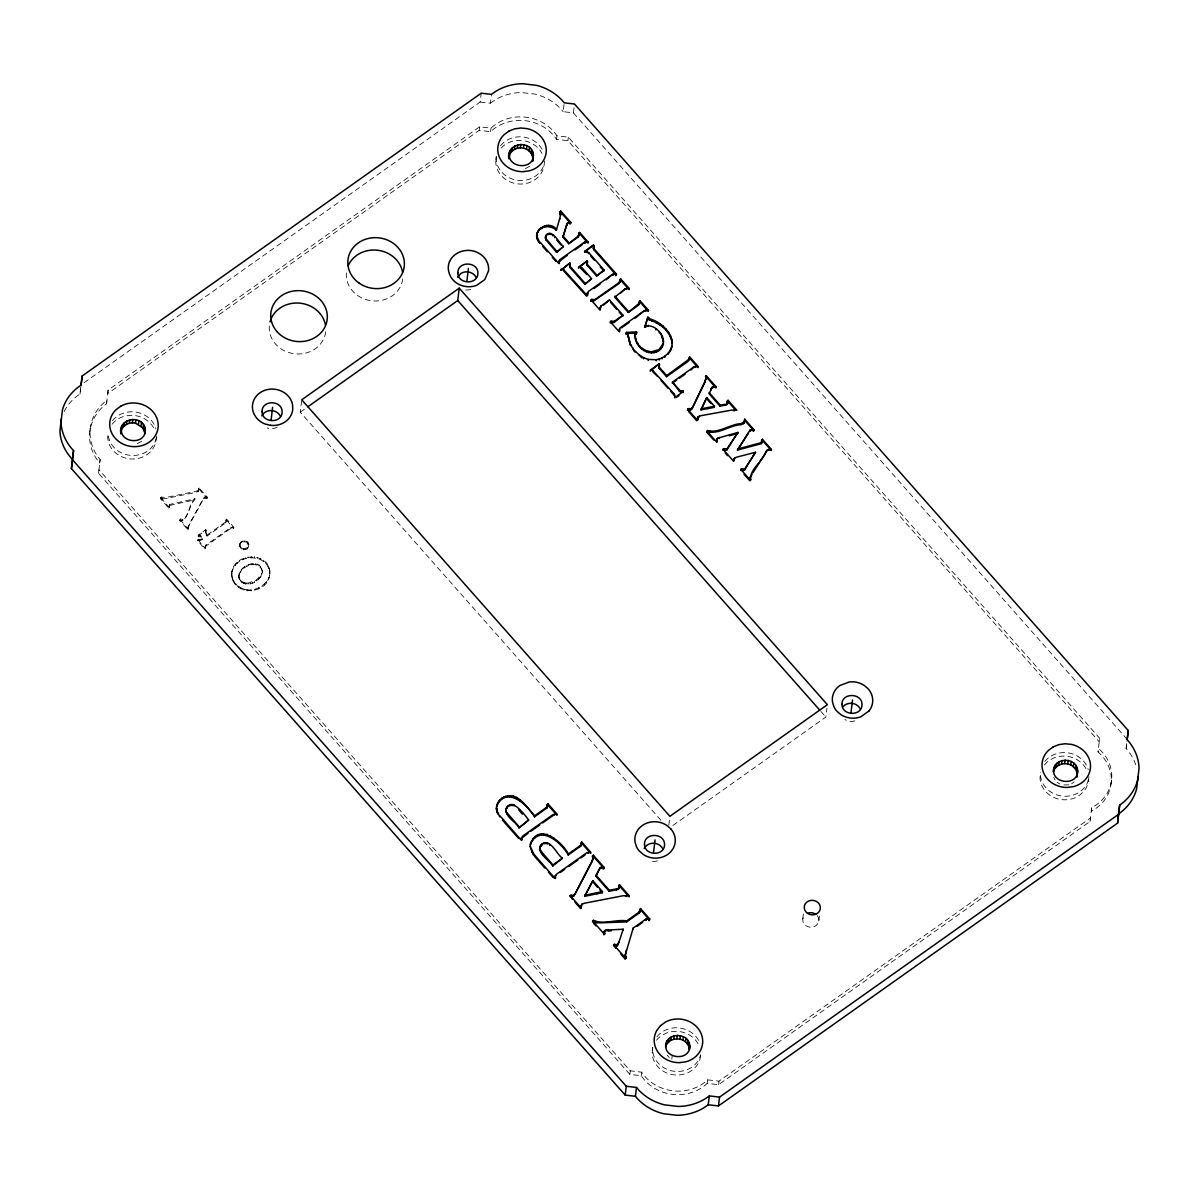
<?xml version="1.0" encoding="UTF-8"?>
<svg xmlns="http://www.w3.org/2000/svg" width="1199" height="1199" viewBox="0 0 1199 1199"><rect width="100%" height="100%" fill="white"/><g stroke="black" fill="none" stroke-linecap="round" stroke-linejoin="round"><path stroke-width="0.75" stroke-dasharray="5 3.75" d="M64.117 411.557A49.579 44.528 6.9 0 1 80.018 394.036L81.067 384.849M98.543 473.275L98.962 469.738L630.284 1070.857L641.66 1072.176A41.515 37.274 6.9 0 0 707.635 1079.849L719.01 1081.168L1090.476 817.928L1090.056 821.465L718.576 1084.705L707.2 1083.386A41.515 37.274 6.9 0 1 641.24 1075.713L629.865 1074.394L98.543 473.275L100.146 459.532A47.885 43.014 6.9 0 1 106.966 400.271L106.531 403.808A47.885 43.014 6.9 0 0 99.712 463.054L100.146 459.532M106.531 403.808L108.135 390.065L479.615 126.809L490.991 128.143A41.515 37.274 6.9 0 1 556.95 135.802L568.326 137.121L1099.648 738.239L1098.044 751.998A41.515 37.274 6.9 0 1 1091.225 811.243L1091.66 807.706A41.515 37.274 6.9 0 0 1098.479 748.461L1098.044 751.998M1090.056 821.465L1091.66 807.706M1135.768 764.842A51.122 45.907 6.9 0 0 1126.131 748.566L1126.97 741.207M80.018 394.036L80.663 388.731M89.835 431.895L90.255 428.358M108.135 390.065L107.715 393.602L479.18 130.346L490.556 131.68A41.515 37.274 6.9 0 1 556.531 139.339L567.891 140.658L1099.228 741.776L1099.648 738.239M156.574 436.031L156.155 439.568A24.295 21.807 6.9 0 1 129.942 458.902A24.295 21.807 6.9 0 1 107.805 434.787M160.426 498.664L161.221 497.12L166.151 497.435L195.962 491.32L198.674 490.211L199.139 488.023L207.247 497.18L207.112 498.244L204.624 498.125L202.796 500.253L189.307 524.817L187.988 527.62L188.513 529.194L187.823 529.673L179.775 520.561L180.584 519.017C189.112 521.835 188.783 501.242 194.927 498.739L169.629 504.449L168.774 508.106L160.426 498.664L161.221 497.12M198.464 488.503L198.554 491.275L195.827 492.384L166.032 498.499L162.674 498.994L162.06 497.705M162.674 498.994L162.809 497.93M168.774 508.106L169.584 506.577M169.449 507.627L169.284 504.824M169.029 506.353L169.629 504.449M179.775 520.561L180.584 519.017M194.927 498.739L194.808 499.803C191.495 501.062 185.156 524.023 181.873 519.677M182.293 520.741L182.428 519.677M182.788 520.531L182.907 519.467M187.823 529.673L189.427 523.753L202.916 499.204L204.759 497.075L207.247 497.18M187.988 527.62L188.108 526.556M188.063 528.324L188.183 527.26M188.513 529.194L188.633 528.13M198.12 491.71L198.255 490.646M198.554 491.275L198.854 489.717M198.33 489.552L199.139 488.023M197.61 540.734L202.166 539.535L200.758 536.927L198.614 536.792L198.195 535.114L205.883 529.658L205.643 532.596L207.112 536.043L225.427 523.064L226.686 519.167L233.865 527.305L233.056 528.849L230.403 528.684L205.898 546.055L204.804 548.872L197.61 540.734L198.42 539.205L199.828 539.775L202.301 538.471L200.892 535.863L198.195 535.114M198.285 540.254L198.42 539.205M198.614 536.792L198.734 535.743M204.07 498.394L204.205 497.33M199.993 536.493L200.113 535.428M204.624 498.125L204.759 497.075M199.708 540.839L199.828 539.775M205.209 498.095L205.329 497.03M200.758 536.927L200.892 535.863M201.162 537.527L201.282 536.478M200.922 540.419L201.042 539.37M206.438 498.724L206.558 497.66M202.166 539.535L202.301 538.471M198.06 536.178L205.883 529.658M205.643 532.596L206.438 530.288M205.973 533.855L205.778 531.532M204.804 548.872L206.033 544.99L230.538 527.635L233.865 527.305M205.149 547.029L205.509 545.47M205.479 548.393L205.599 547.329M205.898 546.055L206.033 544.99M207.112 536.043L206.108 532.806M225.427 523.064L226.311 521.025M226.176 522.075L225.997 519.647M225.877 520.711L226.686 519.167M230.403 528.684L230.538 527.635M231.647 528.264L231.767 527.2M233.056 528.849L233.191 527.785M231.722 574.066L231.857 573.002C230.013 595.543 266.718 596.293 269.61 575.28L269.475 576.344C274.436 550.386 229.579 551.105 231.767 576.075M232.126 571.039L232.007 572.103C236.188 552.589 269.91 552.964 269.76 574.351L269.88 573.287M232.591 570.169L232.711 569.105M232.096 578.113L231.887 575.01M233.715 567.801L233.835 566.752M232.636 579.821L232.231 577.064M235.259 565.598L235.394 564.534M233.415 581.5L232.756 578.757M237.222 563.545L237.342 562.481M239.8 545.185C239.41 538.591 250.621 539.895 248.703 546.234C247.279 553.024 236.743 548.543 240.429 542.652M239.95 546.759L239.92 544.121M235.753 584.827L233.55 580.436M240.774 548.183L240.085 545.695M240.295 543.702L241.539 541.483M239.605 561.642L239.725 560.577M241.404 542.548L243.082 540.764M238.871 576.209L238.991 575.145L238.961 578.023C243.232 590.133 262.116 582.204 262.401 571.458L262.266 572.523C262.521 556.336 236.353 564.894 238.961 578.023M239.425 573.227L239.29 574.276C242.243 565.403 258.429 559.588 262.176 570.694L262.311 569.63M242.123 549.247L240.909 547.134M238.211 587.165L235.888 583.763M240.115 572.493L240.235 571.443M239.56 579.731L239.081 576.959M242.947 541.828L244.701 541.723L244.836 540.674M241.284 570.799L241.404 569.75M243.802 549.741L243.937 548.677L247.234 547.838L248.837 545.17M240.669 581.335L239.68 578.667M243.607 559.333L243.742 558.269M242.798 569.21L242.932 568.146M245.54 549.637L245.675 548.572M248.703 546.234L246.514 541.154M240.924 588.964L241.059 587.915L238.331 586.116M242.198 582.699L240.804 580.271M245.735 558.494L245.87 557.445M244.686 567.697L244.806 566.647M247.099 548.902L247.234 547.838M247.728 543.267L247.863 542.203M243.937 583.613L244.071 582.564L242.318 581.635M248.208 547.733L248.343 546.669M248.553 544.661L248.673 543.597M243.907 590.223L244.041 589.159L241.059 587.915M246.754 566.408L246.874 565.343M247.953 557.865L248.088 556.816M245.885 584.123L246.02 583.059L244.071 582.564M248.837 565.448L248.972 564.384M251.086 557.445L251.205 556.381M247.174 590.912L247.294 589.848C256.166 590.762 265.459 585.457 269.011 577.259L268.891 578.308M248.058 584.198L248.193 583.134L256.706 579.866L261.967 573.377L261.832 574.441M250.951 564.819L251.071 563.755M250.171 583.913L250.306 582.849M253.079 564.519L253.199 563.455M254.308 557.565L254.428 556.501M250.966 591.002L251.086 589.938M252.3 583.269L252.419 582.204M255.267 564.594L255.387 563.53M254.428 582.279L254.563 581.215M257.56 558.239L257.695 557.175M257.215 565.089L257.35 564.025M254.713 590.328L254.832 589.264M256.571 580.93L256.706 579.866M258.954 566.003L259.074 564.954M260.558 559.483L260.678 558.419M258.399 579.462L258.534 578.398M260.453 567.352L260.573 566.303M258.414 588.889L258.549 587.825M259.883 577.888L260.018 576.824M261.577 568.985L261.697 567.921M261.037 576.209L261.157 575.16M263.27 561.267L263.405 560.203M262.086 586.686L262.206 585.622M265.728 563.62L265.848 562.556M264.26 584.902L264.394 583.853M268.036 566.872L268.171 565.823M266.208 582.819L266.343 581.755M268.831 568.581L268.966 567.532M267.797 580.556L267.932 579.507M269.4 570.349L269.52 569.285M269.73 572.358L269.85 571.294M660.964 820.266L300.245 412.171L301.743 399.792M84.125 382.691L480.155 102.035L481.234 93.192M479.18 130.346L479.615 126.809M480.155 102.035L490.391 103.219L491.47 94.376M490.556 131.68L490.991 128.143M495.846 159.797L496.281 156.26M544.616 161.041L544.196 164.578A24.295 21.807 6.9 0 1 535.668 179.236L530.348 182.203A24.295 21.807 6.9 0 1 504.899 178.921A24.295 21.807 6.9 0 1 496.326 156.979M556.531 139.339L556.95 135.802M1127.18 739.378L573.422 112.871L563.185 111.687L564.249 102.844M567.891 140.658L568.326 137.121M573.422 112.871L574.501 104.028M629.865 1074.394L630.284 1070.857M668.817 825.152L669.896 816.309M641.24 1075.713L641.66 1072.176M652.286 1050.789L652.721 1047.252A24.295 21.807 6.9 0 0 673.268 1071.157A24.295 21.807 6.9 0 0 700.591 1054.85M671.815 1059.137L672.249 1055.6M707.2 1083.386L707.635 1079.849M718.576 1084.705L719.01 1081.168M672.939 825.467L825.886 717.062L826.95 708.219M802.775 918.959L803.42 913.653M818.842 920.967L819.487 915.661M1088.887 776.817L1088.467 780.354A24.295 21.807 6.9 0 1 1084.211 790.89L1079.939 795.012L1074.619 797.964A24.295 21.807 6.9 0 1 1049.17 794.697A24.295 21.807 6.9 0 1 1040.597 772.756M1111.128 783.532L1111.563 779.994M1126.131 748.566L1127.195 739.723M141.752 441.187L136.506 444.065M529.793 166.196L524.548 169.089M1071.666 783.726L1074.064 781.973M300.245 412.171L306.3 407.885M207.232 534.979L225.562 522M169.509 505.498L194.808 499.803M1068.819 784.85L1062.599 784.955M246.02 583.059L248.193 583.134M244.041 589.159L247.294 589.848M244.701 541.723L246.395 542.218M242.258 548.183L243.937 548.677M180.464 520.081L181.738 520.741M1057.083 782.228L1059.646 783.921M161.101 498.184L161.94 498.769M667.229 1055.24L669.252 1057.443M820.925 711.442L825.886 717.062M199.004 489.072L207.112 498.244M226.551 520.231L233.73 528.354M160.546 497.6L168.909 507.057M179.91 519.497L187.958 528.609M197.745 539.685L204.924 547.808M1053.741 777.432L1055.06 780.024M325.678 331.778A28.341 25.449 6.9 0 1 294.624 353.795A28.341 25.449 6.9 0 1 269.385 325.229M402.729 278.917A28.341 25.449 6.9 0 1 371.54 300.784A28.341 25.449 6.9 0 1 346.466 272.113M817.133 915.571A8.093 7.269 6.9 0 1 816.369 925.373A8.093 7.269 6.9 0 1 805.458 925.298A8.093 7.269 6.9 0 1 804.304 915.481M112.062 424.251A24.295 21.807 6.9 0 1 153.937 428.388M700.636 1055.57A24.295 21.807 6.9 0 1 672.849 1074.694A24.295 21.807 6.9 0 1 652.766 1047.971M656.542 1040.237A24.295 21.807 6.9 0 1 660.799 1036.131L666.134 1033.163A24.295 21.807 6.9 0 1 699.572 1047.072M501.047 148.136A24.295 21.807 6.9 0 1 541.963 153.397M1044.374 765.022A24.295 21.807 6.9 0 1 1086.249 769.173M277.254 427.024A10.117 9.082 6.9 0 1 267.227 427.953M470.742 289.424A10.117 9.082 6.9 0 1 465.557 289.903M657.397 860.822A10.117 9.082 6.9 0 1 649.663 860.612M854.857 720.884A10.117 9.082 6.9 0 1 844.845 719.445M656.977 1036.7A24.295 21.807 6.9 0 1 680.492 1028.113A24.295 21.807 6.9 0 1 699.991 1043.535M543.267 166.586A24.295 21.807 6.9 0 1 516.05 180.03A24.295 21.807 6.9 0 1 496.191 157.683M500.538 145.723A24.295 21.807 6.9 0 1 524.053 137.136A24.295 21.807 6.9 0 1 543.552 152.558M1088.422 779.635A24.295 21.807 6.9 0 1 1061.894 796.046A24.295 21.807 6.9 0 1 1040.462 773.445M1044.809 761.485A24.295 21.807 6.9 0 1 1069.118 753.047A24.295 21.807 6.9 0 1 1088.272 769.713M490.391 103.219A49.384 44.348 6.9 0 1 521.595 92.563L535.219 94.151A49.384 44.348 6.9 0 1 563.185 111.687M156.395 437.44A24.295 21.807 6.9 0 1 130.376 455.365A24.295 21.807 6.9 0 1 108.15 432.674M112.496 420.714A24.295 21.807 6.9 0 1 136.806 412.261A24.295 21.807 6.9 0 1 155.945 428.927"/><path stroke-width="1.5" d="M750.124 478.986L750.259 477.921L750.574 480.289C749.225 469.289 762.909 461.42 766.026 451.558L767.6 449.73L771.407 449.415L762.414 439.239L761.2 443.69L737.43 450.105L750.019 430.096L754.051 429.782L744.699 419.185L744.069 423.142L741.207 424.701C730.131 425.001 718.591 434.802 707.53 431.595L706.796 432.12L713.84 440.093M536.957 233.265L537.392 237.552L539.94 243.172C529.164 232.846 547.478 218.338 556.456 229.234L556.321 230.298C550.581 224.078 539.175 225.997 536.822 234.33M1137.986 776.937L1136.592 789.047A51.122 45.907 6.9 0 1 1118.592 813.941L1119.671 805.099A51.122 45.907 6.9 0 0 1137.656 780.204L1139.05 768.094A51.122 45.907 6.9 0 0 1127.195 739.723L1128.259 730.536L574.501 104.028L564.249 102.844A49.384 44.348 6.9 0 0 536.298 85.309L522.674 83.72A49.384 44.348 6.9 0 0 491.47 94.376L481.234 93.192L82.146 376.006L81.067 384.849M496.416 808.95L496.536 807.886L497.915 814.016C493.943 807.287 498.394 798.504 505.573 796.391C518.972 792.179 526.796 808.381 534.649 815.8L534.514 816.849C527.935 804.484 505.408 785.165 496.656 806.342L496.776 805.278M530.528 843.452L530.153 847.123L530.288 846.059L533.6 853.913L554.687 878.013L556.096 874.491L586.731 852.774L590.867 852.384L581.695 842.013L580.811 845.984L568.251 855.037C561.687 842.657 539.145 823.338 530.393 844.516C538.036 821.69 561.567 841.113 568.386 853.973L568.251 855.037M668.862 353.12C679.039 338.583 663.272 322.186 649.184 318.679L647.865 317.195L644.822 327.012L647.865 317.195M121.579 427.503C118.072 443.031 145.723 445.893 145.334 429.931C144.06 413.985 117.367 417.567 120.874 433.843L122.658 424.866M509.62 152.513C506.113 168.04 533.765 170.917 533.375 154.956C532.086 139.009 505.393 142.576 508.916 158.868L510.699 149.89M666.059 1043.505C662.552 1059.017 690.204 1061.894 689.815 1045.933C689.095 1031.605 664.651 1032.294 665.64 1047.042L667.139 1040.867M1053.891 768.289C1050.384 783.816 1078.036 786.679 1077.646 770.717C1076.927 756.389 1052.482 757.079 1053.471 771.826L1054.97 765.651M636.609 332.737L635.32 333.862C632.967 346.751 650.862 359.46 660.844 348.879C669.042 339.452 656.258 323.445 645.886 326.158L645.751 327.222M71.43 468.614L72.495 459.772L626.268 1086.264L636.504 1087.463A49.714 44.648 6.9 0 0 664.486 1104.849L678.079 1106.437A49.714 44.648 6.9 0 0 709.298 1095.916L719.535 1097.115L1118.607 814.301L1117.543 823.143L718.456 1105.943L708.219 1104.759A49.714 44.648 6.9 0 1 677.015 1115.28L663.422 1113.691A49.714 44.648 6.9 0 1 635.425 1096.291L625.189 1095.107L71.43 468.614L73.559 450.569A49.579 44.528 6.9 0 1 61.014 422.183L62.423 409.968A49.579 44.528 6.9 0 1 81.082 385.194L82.146 376.006M1117.543 823.143L1119.671 805.099M73.559 450.569L72.495 459.412A49.579 44.528 6.9 0 1 59.95 431.026L61.359 418.796M122.223 428.403L124.037 426.14L124.456 422.603M124.037 426.14L126.435 424.371L126.869 420.834M126.435 424.371L129.282 423.247L129.717 419.71M129.282 423.247L132.37 422.827L132.804 419.29M145.334 429.931L144.914 433.468L143.041 428.073L135.502 423.142L135.937 419.605M138.455 424.176L138.874 420.639M141.017 425.87L141.452 422.333M143.041 428.073L143.46 424.536M144.36 430.666L144.794 427.129M271.139 419.65L272.623 407.27M307.813 406.806L457.733 300.544L459.232 288.165L827.385 704.682L669.896 816.309L301.743 399.792L459.232 288.165M466.906 280.911L468.404 268.531M510.264 153.427L512.078 151.149L512.498 147.612M512.078 151.149L514.476 149.395L514.911 145.858M514.476 149.395L517.324 148.256L517.743 144.719M517.324 148.256L520.411 147.837L520.846 144.315M533.375 154.956L532.671 161.295C534.14 155.256 529.373 149.35 523.543 148.166L523.963 144.629M526.496 149.201L526.916 145.664M529.059 150.879L529.493 147.342M531.082 153.097L531.502 149.56M532.401 155.69L532.836 152.153M536.747 236.473L536.882 235.409M537.557 232.306L537.677 231.257M537.257 238.616L537.392 237.552M538.936 230.433L539.07 229.369M538.246 240.729L538.381 239.665M540.989 228.679L541.109 227.615M542.787 227.585L542.907 226.536M544.586 226.866L544.721 225.802M546.399 226.506L546.534 225.442M545.305 238.166L545.755 235.574C552.649 227.96 559.049 243.682 563.455 246.454L556.591 252.285L546.055 240.025L545.755 235.574M546.055 240.025L545.44 237.102M547.119 234.18L545.635 236.638M548.213 226.506L548.348 225.442M548.048 234.644L548.183 233.58M549.217 233.31L549.097 234.36L550.266 233.34M550.086 226.881L550.221 225.832M551.165 234.734L551.285 233.685M552.065 227.645L552.184 226.581M552.769 235.828L552.889 234.764M554.627 237.672L554.747 236.623M559.978 211.564L560.547 215.235L559.843 212.628L560.712 211.039L570.859 222.504L570.724 223.569L560.577 212.103L560.712 211.039M560.383 213.887L560.518 212.822M556.591 252.285L563.455 246.454M558.869 260.872L559.109 263.66L559.813 259.658L584.093 242.453L588.169 242.093L579.642 232.456L578.173 236.997L568.701 243.712L562.931 237.177L567.247 223.329L570.859 222.504M569.87 262.986L560.967 270.27L569.87 262.986L570.244 267.737L584.887 284.298L591.527 278.618L582.444 268.336L578.547 267.062L587.105 260.992L586.97 264.994L596.577 276.025L603.801 270.899L603.936 269.835L588.619 252.509L584.737 251.235L593.505 245.016L593.88 249.767L616.331 275.171L616.466 274.106L594 248.703L594.105 245.69M562.931 237.177L566.722 224.648M566.587 225.712L567.247 223.329M567.112 224.393L567.801 222.609M496.866 811.498L496.986 810.434M497.645 803.81L497.765 802.745M568.791 222.429L567.667 223.673M499.354 801.427L499.488 800.362M561.102 269.205L563.575 269.565L563.455 270.629L586.656 296.198M569.99 224.093L570.11 223.044M501.617 799.433L501.752 798.369M568.701 243.712L578.293 235.948L578.892 232.981M499.728 816.804L498.035 812.952M503.49 798.294L503.625 797.23M505.453 797.455L505.573 796.391M570.244 267.737L569.69 265.234M505.813 810.344C510.324 794.667 525.057 815.32 528.684 820.026L518.987 827.865C515.75 821.375 503.985 816.504 506.368 808.006M507.492 796.915L507.627 795.866M505.843 811.573L505.948 809.28M506.233 809.07L507.162 806.792M506.877 813.806L505.978 810.509M508.301 805.773L507.027 807.856M509.62 796.691L509.755 795.626M578.173 236.997L578.293 235.948M509.545 806.073L509.68 805.009M579.117 235.768L579.252 234.704M578.772 234.045L579.642 232.456M511.059 805.653L511.179 804.589M513.247 797.08L513.367 796.016M512.543 805.578L512.662 804.514M513.876 805.893L513.996 804.829M516.634 798.444L516.754 797.38M581.05 267.452L580.93 268.501L586.866 274.541M584.093 242.453L583.958 243.517L584.887 242.033M582.324 269.4L582.444 268.336M585.547 242.962L585.667 241.913M584.737 251.235L584.602 252.285L593.505 245.016M520.096 800.992L520.231 799.943M588.169 242.093L588.035 243.157L579.507 233.505M587.105 252.674L587.24 251.61M578.428 268.126L587.105 260.992M586.97 264.994L587.69 261.652M518.987 827.865L528.684 820.026M584.887 284.298L591.527 278.618M588.499 253.574L588.619 252.509M587.48 265.743L586.94 263.225M521.415 837.531L521.67 840.304L522.359 836.317L552.979 814.601L557.115 814.211L547.943 803.825L547.074 807.811L534.514 816.849M587.165 292.886L587.39 295.673L588.11 291.672L612.374 274.466L616.466 274.106M593.22 248.313L593.355 247.264M593.385 249.017L593.505 247.968M593.88 249.767L594 248.703M591.751 299.39L590.882 300.979L591.751 299.39L595.079 299.555L619.328 282.379L620.677 278.887L629.205 288.539L629.085 289.588L620.557 279.952L620.677 278.887M591.617 300.454L593.4 301.174L593.52 300.11M596.577 276.025L603.936 269.835M531.382 841.983L531.502 840.919M530.737 848.607L533.465 854.977L533.6 853.913M531.652 852.189L531.786 851.125M533.09 839.6L533.225 838.536M535.368 837.606L535.488 836.542M599.905 307.304L600.144 310.091L600.849 306.09L609.527 299.945L623 315.202L614.203 322.411L610.126 322.756L610.995 321.167L614.338 321.347L623 315.202M600.729 307.154L600.849 306.09M537.242 836.467L537.362 835.403M539.19 835.628L539.325 834.564M539.595 849.746L539.685 847.453L540.749 850.915L552.859 864.974L552.724 866.038C549.727 860.043 533.975 851.845 542.038 843.961C551.315 838.715 556.486 854.422 562.421 858.199L552.724 866.038M541.244 835.104L541.363 834.039M540.105 846.179L539.97 847.243L543.417 843.182M540.779 846.029L540.899 844.965M540.614 851.979L540.749 850.915M541.903 845.01L542.038 843.961M543.372 834.864L543.492 833.815M546.444 808.411L547.104 804.439M547.074 807.811L547.194 806.762M541.783 853.463L541.903 852.399M547.358 807.182L547.493 806.118M546.969 805.488L547.943 803.825M612.374 274.466L606.184 279.832M609.527 299.945L603.607 305.101M542.937 854.947L543.057 853.883M613.184 274.031L613.064 275.096L613.963 273.912M544.796 843.826L544.931 842.762M546.984 835.253L547.119 834.189M546.279 843.751L546.414 842.687M615.597 275.695L615.716 274.631M547.613 844.066L547.748 843.002M610.876 322.231L610.995 321.167M629.205 288.539L625.129 288.884L614.772 297.202L628.246 312.444L638.453 305.22L639.936 300.664L648.464 310.316L648.329 311.365L639.801 301.728L639.936 300.664M550.371 836.617L550.506 835.568M612.644 322.951L612.779 321.887M549.816 845.49L549.936 844.426M548.647 861.407L548.767 860.357M554.373 815.14L554.508 814.076M614.203 322.411L614.338 321.347M593.4 301.174L619.209 283.444L619.943 279.412M620.168 282.2L620.288 281.151M553.833 839.18L553.968 838.116M619.164 329.096L619.388 331.883L620.108 327.867L644.373 310.661L648.464 310.316M625.129 288.884L620.617 293.051M625.938 288.464L625.803 289.529L626.717 288.345M555.542 877.413L555.407 878.477L555.152 875.705M628.246 312.444L639.547 302.927M626.433 332.378L626.313 334.341L626.433 332.378L636.564 331.898L635.185 334.926M628.441 336.514L630.584 345.567L627.706 333.892L626.448 333.277M629.28 341.97L629.415 340.921M630.719 344.503L634.151 350.977M638.453 305.22L638.587 304.156M639.412 303.991L639.187 301.189M635.68 334.251L635.8 333.187M636.04 334.026L636.174 332.962M635.65 339.617L635.155 334.986M635.005 352.071L632.562 347.725M572.403 899.265L570.214 895.578L573.901 895.308L575.235 893.615L591.916 861.182L593.1 858.049L592.516 855.816L593.355 855.217L604.176 867.447L604.056 868.511L593.235 856.266L593.355 855.217M637.254 343.573L635.785 338.553M570.095 896.642L571.069 894.979M570.934 896.043L572.508 896.687L572.627 895.623M639.652 347.006L637.388 342.509M644.373 310.661L635.155 318.185M572.508 896.687L573.901 895.308M635.14 351.022L642.05 357.887M580.181 846.584L581.23 844.291M645.062 311.305L645.182 310.241M580.811 845.984L580.945 844.935M580.706 843.661L581.695 842.013M645.841 311.185L645.961 310.121M641.69 348.999L639.786 345.941M646.561 325.573L647.16 326.383M643.863 350.588L643.998 349.538L641.81 347.95M643.503 358.816L643.638 357.752L639.247 354.949M672.204 342.389L672.069 343.439C670.975 331.284 659.81 323.265 649.049 319.743L648.809 317.435M648.224 326.443L648.359 325.379M649.049 319.743L649.184 318.679M646.186 351.757L646.321 350.693L643.998 349.538M574.726 901.888L580.511 908.437L581.98 904.121L584.617 903.207L623.225 895.728L629.235 895.803L619.508 884.802L618.354 889.238L609.212 891.322L595.858 876.214L600.264 867.611L604.176 867.447M651.731 320.972L651.851 319.908M580.511 908.437L581.245 905.215M581.365 907.838L581.485 906.774M581.98 904.121L581.125 906.279M588.124 853.313L588.244 852.249M648.659 352.506L648.779 351.442L646.321 350.693M648.164 360.479L648.284 359.43L643.638 357.752M584.632 896.327L592.876 880.74L602.483 891.621L602.363 892.685L584.632 896.327L592.876 880.74M651.447 352.866L651.582 351.802L659.015 349.553L663.197 343.573L663.062 344.638M656.303 322.846L656.438 321.782M655.853 329.905L655.973 328.841M573.766 896.372L591.796 862.246L592.965 859.113L592.516 855.816M592.876 858.019L593.01 856.955M654.084 352.671L654.219 351.607M592.965 859.113L593.1 858.049M689.59 356.837L689.455 357.901L697.983 367.553L698.118 366.489L689.59 356.837L688.106 361.394L666.539 376.681L658.925 367.883L659.06 363.897L650.293 370.116L652.766 370.476L652.646 371.54L657.592 376.456M656.572 351.921L656.692 350.857M659.885 324.779L660.005 323.715M659.375 333.022L659.495 331.973M656.228 360.764L656.363 359.7C663.512 358.546 670.106 353.285 671.86 346.106L671.725 347.17M658.88 350.618L659.015 349.553M661.204 334.191L663.317 342.12L663.452 341.056M662.927 327.102L663.062 326.038M659.225 360.045L659.36 358.996M660.844 348.879L660.979 347.83M658.761 367.194L659.645 364.556M650.158 371.165L659.06 363.897M662.313 337.504L662.433 336.439M658.925 367.883L658.895 366.13M659.435 368.648L659.045 366.834M599.05 869.26L595.858 876.214M662.238 346.901L662.373 345.837M663.047 339.797L663.182 338.732M592.501 922.001L593.475 920.337C603.577 924.924 616.076 919.213 626.747 920.847L639.112 912.094L640.521 908.557L649.738 918.989L649.603 920.053L640.386 909.621L640.521 908.557M596.967 893.795L597.087 892.73M600.264 867.611L600.129 868.661L601.703 867.237M662.073 358.876L662.208 357.827M600.834 868.331L600.969 867.267M665.91 330.1L666.044 329.036M640.056 910.865L638.977 913.158L626.627 921.911L600.684 922.825L595.903 922.66L594.554 922.211L594.689 921.147M595.903 922.66L596.038 921.596M664.756 357.257L664.89 356.193M603.202 869.11L603.337 868.046M668.517 333.427L668.637 332.378M668.083 354.29L668.203 353.24M670.406 336.769L670.526 335.705M666.539 376.681L666.674 375.617L689.2 359.101M670.451 350.767L670.571 349.718M671.59 340.111L671.725 339.047M604.851 933.197L603.876 934.86L604.551 930.934L606.05 930.109L623.15 929.225L623.015 930.289M604.716 934.261L604.356 931.608M609.212 891.322L609.347 890.258L595.978 875.15M604.236 932.672L604.551 930.934M605.015 930.424L604.431 931.998M605.915 931.158L606.05 930.109M672.444 382.151L680.238 390.814L682.86 390.814L683.31 392.538L679.413 391.249L672.444 382.151L694.041 366.849L698.118 366.489M608.028 929.929L607.893 930.979L611.25 930.829M652.766 370.476L674.183 394.021L674.063 395.085L670.526 391.099M674.183 394.021L674.572 395.835M616.286 889.958L618.939 887.695L618.669 885.402M618.354 889.238L618.489 888.174M618.804 888.744L619.119 887.065M618.534 886.466L619.508 884.802M679.413 391.249L679.548 390.185M680.118 391.863L680.238 390.814M615.821 948.379L613.633 944.692L617.56 944.557L618.774 942.084M680.837 392.163L680.972 391.099M613.498 945.756L614.473 944.093M682.726 391.878L682.86 390.814M623.15 929.225L618.639 943.148L617.425 945.621L615.986 945.981L616.121 944.932M616.736 945.951L616.856 944.887M617.425 945.621L617.56 944.557M626.208 896.492L626.328 895.443M687.447 410.238L688.316 408.649L691.313 408.709L692.917 406.581L705.072 381.177L706.121 378.24L705.537 376.246L706.271 375.722L716.133 386.872L715.998 387.921L706.151 376.786L706.271 375.722M626.627 921.911L626.747 920.847M694.041 366.849L691.029 369.951M694.835 366.414L694.716 367.479L695.615 366.295M688.196 409.713L689.83 410.193L689.95 409.129M689.83 410.193L691.313 408.709M626.223 950.507L625.174 955.768L625.953 958.286L625.099 958.885L620.468 953.64M625.099 958.885L626.088 957.222L625.293 954.704M625.353 957.057L625.488 955.993M691.179 409.773L692.153 407.87M625.953 958.286L626.088 957.222M633.042 929.18L633.162 928.116L645.527 919.348L649.738 918.989M697.518 417.717L697.563 420.309L698.178 416.682L700.845 415.708L731.6 410.118L736.875 410.343L728.018 400.316L726.909 404.603L720.149 406.266L709.059 393.722L712.386 386.947L716.133 386.872M698.178 416.682L697.383 418.766M638.977 913.158L639.112 912.094M699.182 417.177L699.317 416.113M639.637 912.559L639.756 911.495M701.025 409.863L706.751 397.573L714.469 406.296L714.334 407.36L701.025 409.863L706.751 397.573M692.018 408.934L704.937 382.241L706.016 377.325M645.527 919.348L645.407 920.412L647.1 918.839M653.56 852.309L655.059 839.929M707.68 408.604L707.815 407.555M646.201 919.993L646.336 918.929M625.189 1095.107L626.268 1086.264M710.887 389.001L710.752 390.065L711.592 387.757M706.796 432.12L707.665 430.531C718.711 433.738 730.266 423.936 741.342 423.637L744.459 421.389M712.386 386.947L712.251 388.011L713.795 386.603M707.53 431.595L707.665 430.531M712.94 387.697L713.06 386.633M648.764 920.652L648.884 919.588M708.984 432.239L709.119 431.175M710.273 432.479L710.408 431.415M635.425 1096.291L636.504 1087.463M720.149 406.266L720.269 405.202L709.179 392.658M716.642 439.433L716.927 442.221L717.482 438.279L737.925 432.404L726.819 450L722.832 450.254L723.701 448.666L726.954 448.936L737.925 432.404M717.482 438.279L716.522 440.483M719.25 438.504L719.385 437.455M724.631 405.397L727.523 403.044L727.268 400.841M726.909 404.603L727.029 403.553M727.403 404.093L727.523 403.044M727.598 403.478L727.733 402.414M727.149 401.905L728.018 400.316M723.567 449.73L723.701 448.666M725.365 450.389L725.485 449.34M726.819 450L726.954 448.936M734.178 410.987L734.313 409.923M734.253 458.453L733.893 460.176L734.762 457.928L737.085 457.044L755.505 452.278L744.414 470.248L740.667 470.443L741.537 468.854L744.549 469.184L755.505 452.278M734.762 457.928L734.118 459.517M666.704 1044.404L668.517 1042.126L668.937 1038.589M743.47 423.727L743.59 422.677M744.069 423.142L744.189 422.078M744.339 422.438L744.699 419.185M668.517 1042.126L670.915 1040.372L671.35 1036.835M741.402 469.918L741.537 468.854M670.915 1040.372L673.763 1039.248L674.183 1035.711M743.095 470.563L743.215 469.513M744.414 470.248L744.549 469.184M750.019 430.096L749.9 431.16L751.578 429.617M673.763 1039.248L676.85 1038.829L677.285 1035.292M750.649 430.771L750.784 429.722M753.212 431.34L753.332 430.276M689.815 1045.933L689.38 1049.47C689.065 1044.344 684.854 1040.237 679.983 1039.143L680.403 1035.606M754.051 429.782L753.931 430.831L744.579 420.249M750.289 476.737L750.154 477.787L752.028 474.19M682.935 1040.177L683.355 1036.64M685.498 1041.856L685.933 1038.319M687.522 1044.074L687.941 1040.537M761.2 443.69L761.71 439.748M688.84 1046.667L689.275 1043.13M761.785 443.12L761.905 442.056M762.039 442.446L762.159 441.382M761.575 440.812L762.414 439.239M767.6 449.73L753.017 472.646M768.949 450.344L769.069 449.28M771.407 449.415L771.287 450.464L762.294 440.303M708.219 1104.759L709.298 1095.916M718.456 1105.943L719.535 1097.115M851.02 712.386L852.519 700.006M1054.55 769.188L1056.349 766.91L1056.769 763.388M1056.349 766.91L1058.747 765.157L1059.182 761.62M1058.747 765.157L1061.595 764.033L1062.029 760.496M1061.595 764.033L1064.682 763.613L1065.117 760.076M1077.646 770.717L1076.942 777.057C1078.426 771.017 1073.645 765.127 1067.814 763.928L1068.249 760.391M1070.767 764.962L1071.187 761.425M1073.33 766.656L1073.764 763.119M1075.353 768.859L1075.788 765.322M1076.672 771.452L1077.107 767.915M1127.18 739.378L1128.259 730.536M635.02 336.05L635.32 333.862M625.473 954.374L633.162 928.116M559.588 219.582L560.667 214.171M556.321 230.298L559.708 218.518M569.57 266.298L569.75 264.05M737.43 450.105L748.536 432.989M457.583 277.179L460.776 273.537A10.117 9.082 6.9 0 1 476.258 277.673M558.734 261.937L567.277 255.342M587.03 293.95L587.975 292.721M521.28 838.596L528.055 833.245M555.017 876.769L555.961 875.54M574.861 249.962L582.444 244.596M559.229 262.611L558.494 263.136L540.06 242.108M594.045 288.434L600.114 284.133M587.525 294.609L586.791 295.149L563.575 269.565M600.279 309.042L599.53 309.567L591.002 299.915M621.502 327.852L629.085 322.486M619.523 330.819L618.789 331.344L610.261 321.692M689.455 357.901L689.065 360.165M672.309 383.215L676.626 380.143M679.503 378.105L685.273 374.028M683.43 391.474L674.662 397.693L674.692 394.771M675.996 397.708L678.919 395.64M706.151 376.786L706.001 379.304M688.316 408.649L687.582 409.174L696.949 419.77L697.683 419.245M717.047 441.157L716.313 441.682L706.915 431.055M750.709 479.225L749.96 479.75L740.802 469.379M534.649 815.8L546.564 807.347M530.977 831.177L539.73 824.972M542.652 822.904L552.859 815.665M521.79 839.24L520.951 839.84L499.863 815.74M552.859 864.974L562.421 858.199M568.386 853.973L580.316 845.52M560.338 872.452L564.714 869.35M569.09 866.248L577.843 860.043M580.766 857.974L585.142 854.872M592.381 856.865L593.235 856.266M593.475 920.337L592.636 920.937L603.996 933.796M640.386 909.621L639.921 911.929M637.164 926.257L642.649 922.361M761.32 442.626L737.55 449.04M729.367 435.762L737.805 433.453M584.752 895.263L602.483 891.621M720.269 405.202L724.751 404.333M609.347 890.258L616.406 888.894M701.16 408.799L714.469 406.296M656.363 359.7L648.284 359.43M626.298 333.442L636.429 332.962M520.411 147.837L523.543 148.166M132.37 422.827L135.502 423.142M1064.682 763.613L1067.814 763.928M676.85 1038.829L679.983 1039.143M648.779 351.442L651.582 351.802M644.957 325.948L645.886 326.158M647.73 318.26L648.674 318.499M614.353 945.157L615.986 945.981M593.355 921.402L594.554 922.211M727.883 401.38L735.646 410.148M590.852 256.241L594.389 260.228M600.279 266.897L603.801 270.899M563.05 236.113L568.836 242.648M706.631 398.638L711.037 403.613M587.615 264.679L596.697 274.961M614.907 296.138L628.381 311.38M556.801 240.145L561.147 245.061M610.621 302.403L616.751 309.327M619.194 312.1L622.866 316.266M556.726 251.235L546.174 238.961M570.364 266.673L585.007 283.249M659.555 367.583L666.674 375.617M722.952 449.205L733.683 461.345L734.013 459.112M542.562 246.305L547.418 251.805M552.274 257.32L555.931 261.442M661.114 380.443L668.173 388.431M688.631 411.557L696.814 420.834M725.215 452.952L727.598 455.65M744.099 474.339L749.84 480.814M457.733 300.544L819.681 710.048M547.823 804.889L556.995 815.275M581.56 843.062L590.732 853.448M619.388 885.866L629.1 896.852M592.741 881.805L597.552 887.245M599.95 889.958L602.363 892.685M518.762 809.999L522.434 814.151M519.122 826.8L507.012 812.742M570.214 895.578L580.646 907.373M613.633 944.692L625.234 957.821M502.471 820.146L518.373 838.131M544.781 868.001L534.379 856.086M548.453 872.153L553.338 877.698M593.64 923.29L595.918 925.868M627.587 334.956L628.306 337.563M636.564 331.898L636.474 333.802M270 321.961A28.341 25.449 6.9 0 1 298.596 303.062A28.341 25.449 6.9 0 1 325.469 325.124M348.22 265.683A28.341 25.449 6.9 0 1 377.655 250.246A28.341 25.449 6.9 0 1 402.564 272.263M807.586 913.203A8.093 7.269 6.9 0 1 815.62 914.223M261.802 415.918A10.117 9.082 6.9 0 1 271.169 410.553A10.117 9.082 6.9 0 1 280.476 416.413M644.238 848.592A10.117 9.082 6.9 0 1 653.59 843.212A10.117 9.082 6.9 0 1 662.912 849.072M843.032 706.631A10.117 9.082 6.9 0 1 860.372 709.134M262.071 411.572C261.922 423.292 282.365 423.787 282.11 411.812C282.275 400.091 261.832 399.597 262.071 411.572M457.853 272.832C457.688 284.553 478.131 285.047 477.891 273.072C478.056 261.352 457.613 260.857 457.853 272.832M644.507 844.231C644.343 855.966 664.786 856.446 664.546 844.471C664.711 832.75 644.268 832.256 644.507 844.231M841.968 704.308C841.818 716.028 862.246 716.522 862.006 704.547C862.171 692.812 841.728 692.333 841.968 704.308M449.52 261.607C446.238 269.325 449.73 278.468 456.549 283.009A20.248 18.18 6.9 0 0 476.662 285.347L484.786 279.592L488.518 270.869A20.248 18.18 6.9 0 0 475.613 251.7C466.036 248.133 453.836 251.94 449.52 261.607M660.559 1025.64L656.932 1030.226A24.295 21.807 6.9 0 0 679.488 1062.659L685.723 1061.819A24.295 21.807 6.9 0 0 700.426 1032.099A24.295 21.807 6.9 0 0 665.415 1022.088L660.559 1025.64M868.9 711.052L860.777 716.807A20.248 18.18 6.9 0 1 840.664 714.469L838.76 712.791A15.227 13.669 6.9 0 1 833.305 704.682L832.571 702.419A20.248 18.18 6.9 0 1 839.78 685.573L849.327 681.946A20.248 18.18 6.9 0 1 864.374 685.528L868.211 688.885A20.248 18.18 6.9 0 1 868.9 711.052M120.934 406.086L116.093 409.638A24.295 21.807 6.9 0 0 126.659 445.473A24.295 21.807 6.9 0 0 158.013 422.528A24.295 21.807 6.9 0 0 120.934 406.086M508.976 131.111L504.12 134.663A24.295 21.807 6.9 0 0 500.013 158.553A24.295 21.807 6.9 0 0 523.049 171.682L529.284 170.843A24.295 21.807 6.9 0 0 546.234 149.455A24.295 21.807 6.9 0 0 527.26 128.638L520.951 127.993L514.716 128.833L508.976 131.111M1053.262 746.872L1048.406 750.424A24.295 21.807 6.9 0 0 1044.284 774.314A24.295 21.807 6.9 0 0 1067.32 787.443L1073.57 786.604A24.295 21.807 6.9 0 0 1090.505 765.217A24.295 21.807 6.9 0 0 1071.531 744.399L1065.237 743.755L1058.987 744.594L1053.262 746.872M270.554 425.33L265.414 424.116A20.248 18.18 6.9 0 1 259.883 392.852A20.248 18.18 6.9 0 1 292.586 404.857L292.736 409.608A20.248 18.18 6.9 0 1 270.554 425.33M670.751 828.824L666.914 825.467A20.248 18.18 6.9 0 0 644.462 824.178A20.248 18.18 6.9 0 0 635.095 842.357L635.845 844.621A15.227 13.669 6.9 0 0 641.285 852.729L643.204 854.407A20.248 18.18 6.9 0 0 669.746 852.789A20.248 18.18 6.9 0 0 670.751 828.824M277.059 331.688A28.341 25.449 6.9 0 0 325.469 325.828A28.341 25.449 6.9 0 0 294.549 290.862A28.341 25.449 6.9 0 0 277.059 331.688M359.385 283.309A28.341 25.449 6.9 0 0 404.228 266.553A28.341 25.449 6.9 0 0 364.676 239.56A28.341 25.449 6.9 0 0 359.385 283.309M807.497 913.323A8.093 7.269 6.9 0 0 820.341 908.587A8.093 7.269 6.9 0 0 809.085 900.839A8.093 7.269 6.9 0 0 807.497 913.323"/></g></svg>
